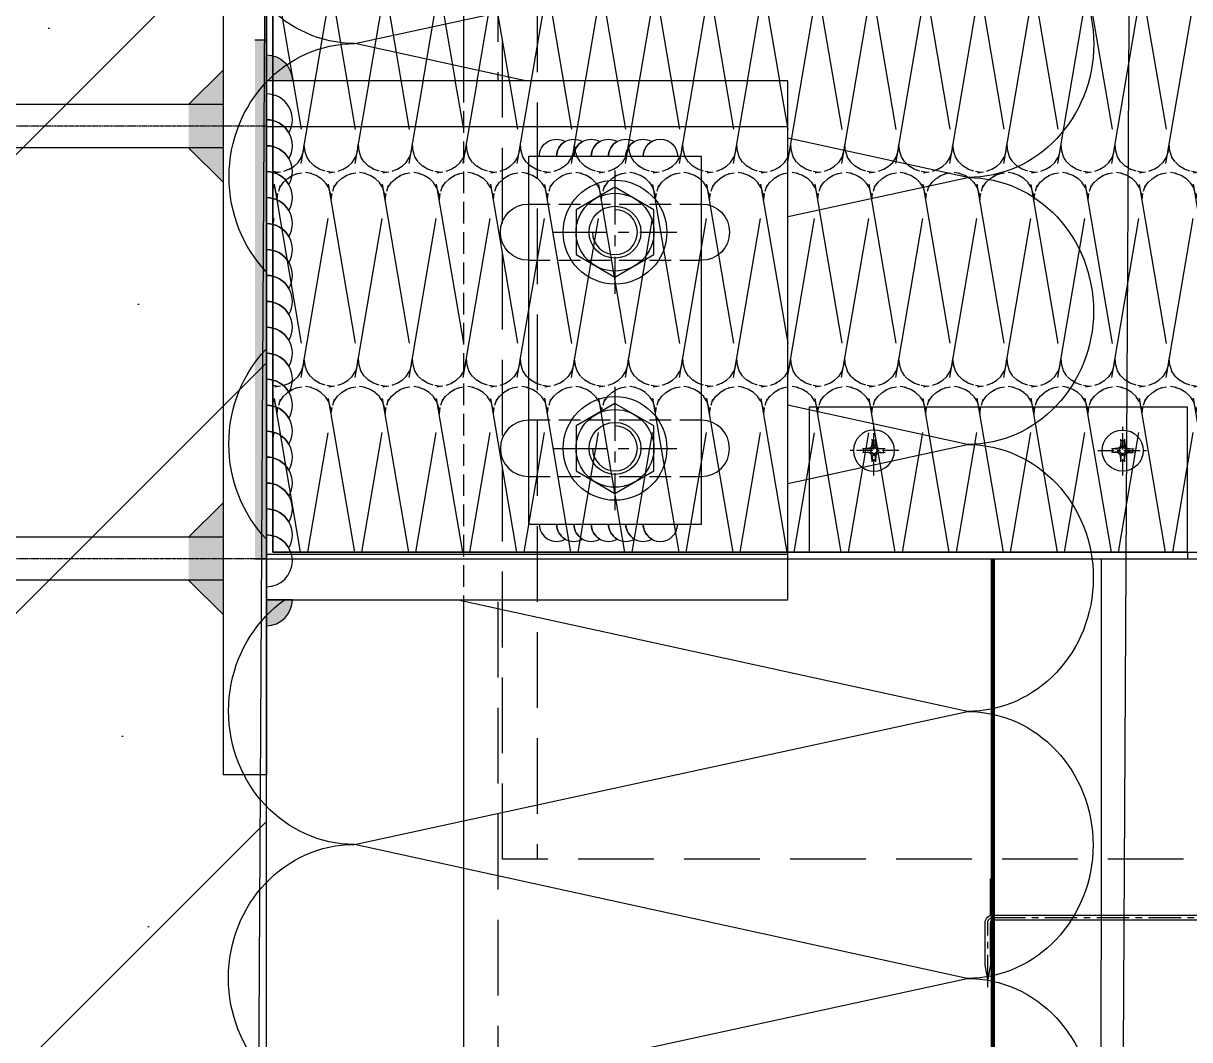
# Model space of a CAD drawing. Extents: x 220580 to 2027826, y -309201 to 71987.
# Drawn here: x 404492 to 404761.7, y -216850.2 to -216615.2 of the extents above; entities that cross this region are included whole.
import ezdxf

# ---------------------------------------------------------------- set-up
doc = ezdxf.new("R2010")
doc.units = 0
for name, pattern in [('CENTER', [2, 1.25, -0.25, 0.25, -0.25]), ('ZN-CENTER', [2, 1.25, -0.25, 0.25, -0.25]), ('ZN-DASH', [0.35, 0.25, -0.1])]:
    doc.linetypes.add(name, pattern=pattern)
for name, color, linetype in [('!ZN1-填充-8', 8, 'Continuous'), ('!ZN3-铝板幕墙-3', 3, 'Continuous'), ('!ZN4-焊缝-8', 8, 'Continuous'), ('!ZN4-配件-11', 11, 'Continuous'), ('!ZN5-钢材投影-40', 40, 'Continuous'), ('!ZN6-虚线-8', 8, 'ZN-DASH'), ('!ZN6-轴线-1', 1, 'ZN-CENTER'), ('20剖面图$0$AS-COLN', 6, 'Continuous'), ('20剖面图$0$PUB_HATCH', 8, 'Continuous'), ('2钢材断面', 2, 'Continuous'), ('40钢材投影', 40, 'Continuous'), ('A-LIN-V', 9, 'Continuous'), ('ALT_CEN-0-30', 1, 'CENTER'), ('AS-WALL', 40, 'Continuous'), ('BM', 8, '保温棉'), ('PUB_HATCH', 8, 'Continuous')]:
    doc.layers.add(name, color=color, linetype=linetype)
doc.linetypes.add('保温棉', pattern='A,0.006248399999999999,-6.2484,[134,ltypeshp.shx,S=6.2484,R=0,X=-6.2484,Y=0],-12.4968,[134,ltypeshp.shx,S=6.2484,R=180,X=6.2484,Y=0],-6.2484', length=24.9998484)

# ---------------------------------------------------------------- blocks, each defined once
blk = doc.blocks.new('$LinePat$岩棉板')
at = {"color": 0}
for p, q in [((0, -17), (12, -75.46598270710092)), ((12, -75.46598270710092), (24, -17))]:
    blk.add_line(p, q, dxfattribs=at)
for centre, start, end in [((12, -17), 0, 180), ((0, -75.46598270710092), 270, 0), ((24, -75.46598270710092), 180, 270)]:
    blk.add_arc(centre, 12, start, end, dxfattribs=at)
at = {"layer": 'Defpoints'}
blk.add_point((0, 0.1482380209345138), dxfattribs=at)
at = {"layer": 'Defpoints', "color": 0}
blk.add_point((24, -92.46598270710092), dxfattribs=at)
blk = doc.blocks.new('A$Cec10f56f')
at = {"layer": '!ZN1-填充-8'}
h = blk.add_hatch(color=252, dxfattribs=at)
h.dxf.hatch_style = 1
h.paths.add_polyline_path([(10.00000073583942, 54.9999991057266), (10.00000073583942, 62.94425072797458), (18.00873087856598, 54.99999902409036)])
h = blk.add_hatch(color=252, dxfattribs=at)
h.dxf.hatch_style = 1
h.paths.add_polyline_path([(18.00873087856598, 54.99999902409036), (18.0087308887596, 44.99999946681783), (10.00000074603304, 44.99999946681783), (10.00000073583942, 54.9999991057266)])
h = blk.add_hatch(color=252, dxfattribs=at)
h.dxf.hatch_style = 1
h.paths.add_polyline_path([(10.00000073583942, 44.99999982787995), (10.00000073583942, 37.05574820563197), (18.00873087856598, 44.99999990951619)])
h = blk.add_hatch(color=252, dxfattribs=at)
h.dxf.hatch_style = 1
h.paths.add_polyline_path([(10.00000073583942, -45.0000008942734), (10.00000073583942, -37.05574927202542), (18.00873087856598, -45.00000097590964)])
h = blk.add_hatch(color=252, dxfattribs=at)
h.dxf.hatch_style = 1
h.paths.add_polyline_path([(18.00873087856598, -45.00000097590964), (18.0087308887596, -55.00000053318217), (10.00000074603304, -55.00000053318217), (10.00000073583942, -45.0000008942734)])
h = blk.add_hatch(color=252, dxfattribs=at)
h.dxf.hatch_style = 1
h.paths.add_polyline_path([(10.00000073583942, -55.00000017212005), (10.00000073583942, -62.94425179436803), (18.00873087856598, -55.00000009048381)])
at = {"layer": '2钢材断面'}
for p, q in [((0, 100), (10, 100)), ((0, 100), (0, -100)), ((10, 100), (10.00000109216853, 45)), ((10.00000109216853, 45), (10, -44)), ((10, -44), (10, -100)), ((0, -100), (10, -100))]:
    blk.add_line(p, q, dxfattribs=at)
at = {"layer": '40钢材投影'}
for p, q in [((18.00873087856598, 54.99999902409036), (10.00000073583942, 62.94425072797458)), ((10.00000015634578, 54.9999999126303), (200, 54.99999761907384)), ((200, 55), (200, 45)), ((10, 45), (200, 45)), ((18.00873087856598, 44.99999990951619), (10.00000073583942, 37.05574820563197)), ((18.00873087856598, -45.00000097590964), (10.00000073583942, -37.05574927202542)), ((10.00000015634578, -45.0000000873697), (200, -45.00000238092616)), ((200, -45), (200, -55)), ((10, -55), (200, -55)), ((18.00873087856598, -55.00000009048381), (10.00000073583942, -62.94425179436803))]:
    blk.add_line(p, q, dxfattribs=at)
for points in [[(172, 45), (150, 45), (150, 55), (200, 55), (200, 45), (184, 45)], [(172, -55), (150, -55), (150, -45), (200, -45), (200, -55), (184, -55)]]:
    blk.add_lwpolyline(points, dxfattribs=at)
at = {"layer": 'ALT_CEN-0-30', "ltscale": 0.3}
for p, q in [((0, 50), (197.8050792769063, 50)), ((0, -50), (197.8050792769063, -50))]:
    blk.add_line(p, q, dxfattribs=at)
blk = doc.blocks.new('*U279')
at = {"layer": '!ZN5-钢材投影-40', "ltscale": 0.3}
blk.add_line((-254.4017149738647, 531.9147823937601), (-254.4017149738647, -900.0000003951973), dxfattribs=at)
at = {"layer": '!ZN6-虚线-8', "color": 8, "linetype": 'ZN-DASH', "ltscale": 70}
blk.add_line((-246.4017149738647, -900.0000003951973), (-246.4017149738647, 531.9147823937601), dxfattribs=at)
blk = doc.blocks.new('*U1913')
at = {"linetype": 'ZN-DASH', "ltscale": 20}
blk.add_wipeout([(-120.5982682140948, -60.00000000000013), (-6.323830348264892e-13, -60.00000000000013), (1.8474111129762605e-13, 59.99999999999986), (-120.5982682140948, 59.99999999999986)], dxfattribs=at).dxf.layer = '!ZN6-虚线-8'
at = {"layer": '!ZN4-焊缝-8', "ltscale": 0.1}
h = blk.add_hatch(color=256, dxfattribs=at)
edge = h.paths.add_edge_path()
edge.add_line((-114.598268214093, 59.99999999999901), (-120.598268214093, 59.99999999999901))
edge.add_line((-120.598268214093, 59.99999999999901), (-120.598268214093, 66.00000000000264))
edge.add_arc((-120.5982682140948, 60.00000000000082), 6.000000000001819, -1.7394086171407253e-11, 89.99999999998272, ccw=False)
h = blk.add_hatch(color=256, dxfattribs=at)
edge = h.paths.add_edge_path()
edge.add_line((-114.598268214093, -59.99999999999827), (-120.598268214093, -59.99999999999827))
edge.add_line((-120.598268214093, -59.99999999999827), (-120.598268214093, -66.0000000000019))
edge.add_arc((-120.5982682140948, -60.00000000000009), 6.000000000001819, 270.0000000000173, 360.0000000000174)
for points in [[(-114.598268214093, 59.99999999999901), (-120.598268214093, 59.99999999999901), (-120.598268214093, 66.00000000000264, -0.414213562373095)], [(-114.598268214093, -59.99999999999827), (-120.598268214093, -59.99999999999827), (-120.598268214093, -66.0000000000019, 0.414213562373095)]]:
    blk.add_lwpolyline(points, format="xyb", close=True, dxfattribs=at)
at = {"layer": '!ZN4-焊缝-8', "color": 8, "ltscale": 20}
blk.add_lwpolyline([(-120.598268214093, -57.00000000000053, 0.9999999999999999), (-120.598268214093, -45.00000000000053, -0.2679491924311229), (-115.4021157913864, -48.00000000000053, 0.5773502691896258), (-120.598268214093, -39.00000000000053, -0.2679491924311229), (-115.4021157913864, -42.00000000000053, 0.5773502691896258), (-120.598268214093, -33.00000000000053, -0.2679491924311229), (-115.4021157913864, -36.00000000000053, 0.5773502691896258), (-120.598268214093, -27.00000000000053, -0.2679491924311229), (-115.4021157913864, -30.00000000000053, 0.5773502691896258), (-120.598268214093, -21.00000000000053, -0.2679491924311229), (-115.4021157913864, -24.00000000000053, 0.5773502691896258), (-120.598268214093, -15.00000000000053, -0.2679491924311229), (-115.4021157913864, -18.00000000000053, 0.5773502691896258), (-120.598268214093, -9.000000000000526, -0.2679491924311229), (-115.4021157913864, -12.00000000000053, 0.5773502691896258), (-120.598268214093, -3.000000000000526, -0.2679491924311229), (-115.4021157913864, -6.000000000000528, 0.5773502691896258), (-120.598268214093, 2.999999999999474, -0.2679491924311229), (-115.4021157913864, -5.284661597215745e-13, 0.5773502691896258), (-120.598268214093, 8.999999999999474, -0.2679491924311229), (-115.4021157913864, 5.999999999999472, 0.5773502691896258), (-120.598268214093, 14.99999999999947, -0.2679491924311229), (-115.4021157913864, 11.99999999999947, 0.5773502691896258), (-120.598268214093, 20.99999999999947, -0.2679491924311229), (-115.4021157913864, 17.99999999999947, 0.5773502691896258), (-120.598268214093, 26.99999999999947, -0.2679491924311229), (-115.4021157913864, 23.99999999999947, 0.5773502691896258), (-120.598268214093, 32.99999999999947, -0.2679491924311229), (-115.4021157913864, 29.99999999999947, 0.5773502691896258), (-120.598268214093, 38.99999999999947, -0.2679491924311229), (-115.4021157913864, 35.99999999999947, 0.5773502691896258), (-120.598268214093, 44.99999999999947, -0.2679491924311229), (-115.4021157913864, 41.99999999999947, 0.5773502691896258), (-120.598268214093, 50.99999999999947, -0.2679491924311229), (-115.4021157913864, 47.99999999999947, 0.5773502691896258), (-120.598268214093, 56.99999999999947)], format="xyb", dxfattribs=at)
at = {"layer": '!ZN4-焊缝-8', "ltscale": 0.1}
for points in [[(-57.50000000000347, 42.49999999999267, -0.5773502691896255), (-51.50000000000347, 45.96410161512898, 0.2679491924311229), (-53.50000000000347, 42.49999999999267, -0.5773502691896255), (-47.50000000000347, 45.96410161512898, 0.2679491924311229), (-49.50000000000347, 42.49999999999267, -0.5773502691896255), (-43.50000000000347, 45.96410161512898, 0.2679491924311229), (-45.50000000000347, 42.49999999999267, -0.5773502691896255), (-39.50000000000347, 45.96410161512898, 0.2679491924311229), (-41.50000000000347, 42.49999999999267, -0.5773502691896255), (-35.50000000000347, 45.96410161512898, 0.2679491924311229), (-37.50000000000347, 42.49999999999267, -0.5773502691896255), (-31.50000000000347, 45.96410161512898, 0.2679491924311229), (-33.50000000000347, 42.49999999999267, -0.9999999999999999), (-25.50000000000347, 42.49999999999267, -0.9999999999999999)], [(-57.50000000000438, -42.49999999999278, 0.5773502691896255), (-51.50000000000438, -45.9641016151291, -0.2679491924311229), (-53.50000000000438, -42.49999999999278, 0.5773502691896255), (-47.50000000000438, -45.9641016151291, -0.2679491924311229), (-49.50000000000438, -42.49999999999278, 0.5773502691896255), (-43.50000000000438, -45.9641016151291, -0.2679491924311229), (-45.50000000000438, -42.49999999999278, 0.5773502691896255), (-39.50000000000438, -45.9641016151291, -0.2679491924311229), (-41.50000000000438, -42.49999999999278, 0.5773502691896255), (-35.50000000000438, -45.9641016151291, -0.2679491924311229), (-37.50000000000438, -42.49999999999278, 0.5773502691896255), (-31.50000000000438, -45.9641016151291, -0.2679491924311229), (-33.50000000000438, -42.49999999999278, 0.9999999999999999), (-25.50000000000438, -42.49999999999278, 0.9999999999999999)]]:
    blk.add_lwpolyline(points, format="xyb", dxfattribs=at)
at = {"layer": '!ZN4-配件-11', "linetype": 'ByBlock', "ltscale": 10}
for points in [[(-31.00000000000256, 30.19615242270632), (-40.00000000000256, 35.39230484541261), (-49.00000000000257, 30.19615242270632), (-49.00000000000257, 19.80384757729374), (-40.00000000000256, 14.60769515458745), (-31.00000000000256, 19.80384757729374)], [(-31.00000000000256, -19.80384757729368), (-40.00000000000256, -14.60769515458739), (-49.00000000000257, -19.80384757729368), (-49.00000000000257, -30.19615242270626), (-40.00000000000256, -35.39230484541255), (-31.00000000000256, -30.19615242270626)]]:
    blk.add_lwpolyline(points, close=True, dxfattribs=at)
for centre, radius in [((-40.00000000000256, 25.00000000000003), 12), ((-40.00000000000256, 25.00000000000003), 9), ((-40.00000000000256, 25.00000000000003), 6), ((-40.00000000000256, -24.99999999999997), 12), ((-40.00000000000256, -24.99999999999997), 9), ((-40.00000000000256, -24.99999999999997), 6)]:
    blk.add_circle(centre, radius, dxfattribs=at)
for centre in [(-40.00000000000256, 25.00000000000003), (-40.00000000000256, -24.99999999999997)]:
    blk.add_arc(centre, 5.190000000000509, 180, 90, dxfattribs=at)
at = {"layer": '!ZN5-钢材投影-40'}
for p, q in [((-120.5982682140948, 49.4354466528809), (1.70530256582424e-13, 49.4354466528809)), ((-120.5982682140948, -49.43544665288124), (-7.389644451905042e-13, -49.43544665288124))]:
    blk.add_line(p, q, dxfattribs=at)
for points in [[(-120.5982682140948, -60.00000000000006), (-7.389644451905042e-13, -60.00000000000006), (1.70530256582424e-13, 59.99999999999994), (-120.5982682140948, 59.99999999999994)], [(-57.50000000000075, -42.50000000000006), (-20.00000000000074, -42.50000000000006), (-19.99999999999983, 42.49999999999994), (-59.99999999999984, 42.49999999999994), (-60.00000000000075, -42.50000000000006)]]:
    blk.add_lwpolyline(points, close=True, dxfattribs=at)
for points in [[(-60.00000000000257, 18.5), (-60.00000000000257, 18.5, -0.9999999999999999), (-60.00000000000257, 31.5), (-60.00000000000257, 31.5)], [(-20.00000000000256, 31.5), (-20.00000000000256, 31.5, -0.9999999999999999), (-20.00000000000256, 18.5), (-20.00000000000256, 18.5)], [(-60.00000000000257, -18.5), (-60.00000000000257, -18.5, 0.9999999999999999), (-60.00000000000257, -31.5), (-60.00000000000257, -31.5)], [(-20.00000000000256, -31.5), (-20.00000000000256, -31.5, 0.9999999999999999), (-20.00000000000256, -18.5), (-20.00000000000256, -18.5)]]:
    blk.add_lwpolyline(points, format="xyb", dxfattribs=at)
at = {"layer": '!ZN6-虚线-8', "linetype": 'ZN-DASH', "ltscale": 20}
for p, q in [((-74.99999999999955, 59.99999999999994), (-75.00000000000045, -60.00000000000006)), ((-60.00000000000257, 31.5), (-20.00000000000256, 31.5)), ((-60.00000000000257, 18.5), (-20.00000000000256, 18.5)), ((-20.00000000000256, -18.5), (-60.00000000000257, -18.5)), ((-60.00000000000257, -31.5), (-20.00000000000256, -31.5))]:
    blk.add_line(p, q, dxfattribs=at)
at = {"layer": '!ZN6-轴线-1', "color": 1, "linetype": 'ZN-CENTER', "ltscale": 10}
for p, q in [((-40.00000000000256, 39.27463746114688), (-40.00000000000256, 10.72536253885317)), ((-54.27463746114939, 25.00000000000003), (-25.72536253885568, 25.00000000000003)), ((-40.00000000000256, -10.72536253885311), (-40.00000000000256, -39.27463746114683)), ((-54.27463746114939, -24.99999999999997), (-25.72536253885568, -24.99999999999997))]:
    blk.add_line(p, q, dxfattribs=at)
blk = doc.blocks.new('20250828112527')
at = {"layer": '!ZN6-虚线-8', "color": 8, "linetype": 'ZN-DASH', "ltscale": 70}
blk.add_line((-57.99999940904672, 240.0000000000036), (-57.99999940904672, -179.9999999999964), dxfattribs=at)
blk.add_lwpolyline([(116.0017155648384, 240.0000000000036), (116.0017155648384, -179.9999999999964), (-65.99999940904672, -179.9999999999964), (-65.99999940904672, 240.0000000000036)], close=True, dxfattribs=at)
blk = doc.blocks.new('*U1917')
at = {"color": 0, "linetype": 'ZN-CENTER', "ltscale": 3}
for p, q in [((0, 5.739583333333328), (0, -5.739583333333338)), ((5.739583333333333, -5.625129991434126e-15), (-5.739583333333333, -5.625129991434126e-15))]:
    blk.add_line(p, q, dxfattribs=at)
at = {"linetype": 'ByBlock', "ltscale": 10}
for p, q in [((-2.319999933243879, 0.4340867004727266), (-2.319999933240997, -0.4340867004727376)), ((-0.7379607429587084, -0.2956762060716548), (-0.7379607429587084, 0.2956762060716438)), ((-0.4431043850277573, 0.4431043850313547), (-0.7214991012179357, 0.721499101220092)), ((0.4340867004727321, 2.319999933243513), (-0.4340867004727321, 2.319999933242072)), ((0.2956762060691273, 0.7379607429623057), (-0.2956762060691273, 0.7379607429623057)), ((0.7214991012179357, 0.721499101220092), (0.4431043850277573, 0.4431043850313547)), ((0.7379607429587084, 0.2956762060716438), (0.7379607429587084, -0.2956762060716548)), ((2.319999933243879, 0.4340867004727266), (2.319999933240997, -0.4340867004727376)), ((-0.7214991012179357, -0.721499101220103), (-0.4431043850277573, -0.4431043850313657)), ((0.4340867004727321, -2.319999933243524), (-0.4340867004727321, -2.319999933242083)), ((-0.2956762060691273, -0.7379607429623167), (0.2956762060691273, -0.7379607429623167)), ((0.7214991012179357, -0.721499101220103), (0.4431043850277573, -0.4431043850313657))]:
    blk.add_line(p, q, dxfattribs=at)
for points in [[(-2.621164949725979, 0.4604352252664708), (-0.7379607429587084, 0.2956762060716438), (-0.4431043850284779, 0.4431043850313547), (-0.2956762060676861, 0.7379607429619455), (-0.4604352252643146, 2.621164949725613)], [(-0.4340867004727321, 2.319999933243513), (-0.5396815068078641, 1.085134290054286), (-0.7214991012186563, 0.721499101220092), (-1.085134290051049, 0.5396815068096601), (-2.319999933242438, 0.434086700474528)], [(0.4604352252643146, 2.621164949725613), (0.2956762060669655, 0.7379607429619455), (0.4431043850277573, 0.4431043850313547), (0.7379607429579877, 0.2956762060716438), (2.621164949725979, 0.4604352252664708)], [(0.4340867004720115, 2.319999933243513), (0.5396815068078641, 1.085134290054286), (0.7214991012179357, 0.721499101220092), (1.085134290051049, 0.5396815068096601), (2.319999933242438, 0.434086700474528)], [(-0.4604352252643146, -2.621164949725624), (-0.2956762060676861, -0.7379607429623167), (-0.4431043850284779, -0.443104385031726), (-0.7379607429587084, -0.2956762060716548), (-2.621164949725979, -0.4604352252672024)], [(-0.4340867004727321, -2.319999933243164), (-0.5396815068078641, -1.085134290054298), (-0.7214991012186563, -0.7214991012197427), (-1.085134290051049, -0.5396815068096711), (-2.319999933242438, -0.4340867004738185)], [(2.621164949725979, -0.4604352252672024), (0.7379607429579877, -0.2956762060716548), (0.4431043850277573, -0.443104385031726), (0.2956762060669655, -0.7379607429623167), (0.4604352252643146, -2.621164949725624)], [(0.4340867004720115, -2.319999933243164), (0.5396815068078641, -1.085134290054298), (0.7214991012179357, -0.7214991012197427), (1.085134290051049, -0.5396815068096711), (2.319999933242438, -0.4340867004738185)]]:
    blk.add_lwpolyline(points, dxfattribs=at)
blk.add_circle((0, -5.625129991434126e-15), 4.75, dxfattribs=at)
blk = doc.blocks.new('*U1909')
at = {"linetype": 'ByBlock', "ltscale": 15}
blk.add_lwpolyline([(0.599999999627471, 0.599999999627471), (0.599999999627471, 50.00000000000342, -0.414213562373095), (1.199999999254942, 50.5999999996309), (10.93635668896604, 50.5999999996309), (14.33912577864248, 51.19999999925837), (10.93635668896604, 51.79999999888584), (1.199999999254942, 51.79999999888584, 0.414213562373095), (-0.599999999627471, 50.00000000000342), (-0.599999999627471, 0.599999999627471)], format="xyb", dxfattribs=at)
for points in [[(-0.4970562745584175, 50.5999999996309), (-8.999999994412065, 50.5999999996309), (-8.999999994412065, 50.00000000000342), (-0.599999999627471, 50.00000000000342)], [(0.599999999627471, 50.00000000000342), (8.999999994412065, 50.00000000000342), (8.999999994412065, 50.5999999996309), (1.199999999254942, 50.5999999996309)]]:
    blk.add_lwpolyline(points, dxfattribs=at)
at = {"color": 0, "linetype": 'ZN-CENTER', "ltscale": 6}
blk.add_lwpolyline([(16.10812437337995, 51.19999999925837), (1.199999999254942, 51.19999999925837, 0.4142135623730951), (0, 50.00000000000342), (0, -1.813810506033718)], format="xyb", dxfattribs=at)
at = {"linetype": 'ByBlock', "ltscale": 15}
blk.add_lwpolyline([(-8.999999994412065, 0.599999999627471), (-8.999999994412065, 0), (8.999999994412065, 0), (8.999999994412065, 0.599999999627471)], close=True, dxfattribs=at)
blk = doc.blocks.new('20250828132035')
at = {"layer": '20剖面图$0$PUB_HATCH'}
h = blk.add_hatch(dxfattribs=at)
h.set_pattern_fill('钢筋混凝土', color=256, scale=30, style=0)
h.set_pattern_definition([(45, (1654313.055672923, -568207.4520265874), (-53.03300858899107, 53.03300858899107), []), (49.99999999999999, (1654313.055672923, -568207.4520265874), (215.178054780226, -18.82564049477853), [22.5, -247.5]), (355, (1654313.055672923, -568207.4520265874), (-41.6254000839, 225.6576401100035), [18, -198]), (100.4514, (1654330.987176923, -568209.0208285875), (173.5528145142065, 206.8318626182861), [19.122057, -210.3426336]), (46.18420000000001, (1654313.055672923, -568147.4520265874), (320.1723145876933, -49.65570429870542), [33.75, -371.25]), (96.6356, (1654339.736696423, -568151.5900186873), (280.398811664611, 292.2353612701325), [28.6830864, -315.5139]), (351.1842, (1654313.055672923, -568147.4520265874), (280.3985835400882, 292.2355802775974), [27, -297]), (21, (1654343.055672923, -568162.4520265874), (179.0721156355385, -120.7856671996016), [22.5, -247.5]), (326.0000000000001, (1654343.055672923, -568162.4520265874), (72.99459957647451, 217.5450135140559), [18, -198]), (71.4514, (1654357.978342823, -568172.5175083873), (252.066788574447, 96.75914901298572), [19.122057, -210.3426336]), (37.50000000000001, (1654313.055672923, -568207.4520265874), (3.647956595187201, 99.86815614939344), [0, -195.6, 0, -201, 0, -198.75]), (7.499999999999999, (1654313.055672923, -568207.4520265874), (78.92086123264458, 118.3235135647081), [0, -114.6, 0, -191.1, 0, -75.75]), (327.5, (1654246.155672923, -568207.4520265874), (160.1467308517227, -6.766461520313927), [0, -75, 0, -234, 0, -310.5]), (317.5, (1654216.155672923, -568207.4520265874), (174.9558508027159, 30.03149469969532), [0, -97.5, 0, -155.4, 0, -220.5])])
h.paths.add_polyline_path([(9.621726348996162e-08, 6690.000036400859), (300.0000000962173, 6690.000036400859), (300.0000000959844, 7489.999999930384), (9.598443284630775e-08, 7489.999999930384)])
at = {"layer": '!ZN1-填充-8', "const_width": 1}
for points in [[(467.9999832845642, 7290.000015318423), (467.9999832845642, 7197.157594841236)], [(467.9999832845642, 6890.000036402722), (467.9999832845642, 7197.157594841236)]]:
    blk.add_lwpolyline(points, dxfattribs=at)
at = {"ltscale": 20}
blk.add_line((512.9999832845642, 7291.500015318423), (512.9999832845642, 7290.000015318423), dxfattribs=at)
blk.add_lwpolyline([(425.4842312026303, 7325.000015318423), (425.4842312026303, 7291.500015318423), (512.9999832845642, 7291.499996277329), (512.9999832845642, 7324.999996277329)], close=True, dxfattribs=at)
at = {"layer": '20剖面图$0$AS-COLN'}
blk.add_line((300.0000000962173, 6690.000036400859), (300.0000002035522, 7489.999999930384), dxfattribs=at)
at = {"layer": 'BM'}
for p in [(492.9999832845642, 7290.000015318423), (492.9999832846224, 6490.000036402751)]:
    blk.add_line(p, (492.9999832845642, 7197.157594841236), dxfattribs=at)
at = {"layer": 'Defpoints', "color": 8}
for points in [[(467.9999832845642, 7197.157594841236), (467.9999832845642, 7290.000015318423), (517.9999832845642, 7290.000015318423), (517.9999832845642, 7197.157594841236)], [(467.9999832845642, 7197.157594841236), (467.9999832845642, 6490.000036402751), (517.9999832845642, 6490.000036402751), (517.9999832845642, 7197.157594841236)]]:
    blk.add_lwpolyline(points, dxfattribs=at)
at = {"layer": '!ZN4-配件-11', "color": 1, "extrusion": (0, 0, -1), "zscale": -1, "rotation": 180}
blk.add_blockref('*U1917', (-440.4842312026303, 7315.000015318423), dxfattribs=at)
at = {"layer": '!ZN4-配件-11', "color": 1, "extrusion": (0, 0, -1), "xscale": -1, "zscale": -1, "rotation": 180}
blk.add_blockref('*U1917', (-497.9999832845642, 7315.000015318423), dxfattribs=at)
at = {"layer": '!ZN4-配件-11', "color": 1, "xscale": -1.000000000000006, "rotation": 90}
blk.add_blockref('*U1909', (517.9999832845642, 7207.000000332511), dxfattribs=at)
at = {"ltscale": 50}
blk.add_blockref('*U279', (599.9999832846224, 7550.000000332511), dxfattribs=at)
at = {"layer": '40钢材投影', "color": 2, "ltscale": 500, "xscale": -1, "rotation": 359.9999999933083}
blk.add_blockref('A$Cec10f56f', (300.0000001083245, 7339.999999681022), dxfattribs=at)
at = {"ltscale": 20}
blk.add_blockref('*U1913', (420.5982677197899, 7340.499999682186), dxfattribs=at)
at = {"layer": '!ZN1-填充-8', "ltscale": 20}
h = blk.add_hatch(dxfattribs=at)
h.set_pattern_fill('防火棉', color=256, scale=0.5)
h.set_pattern_definition([(99.64827059999992, (431.8499934430001, 7297.86296697738), (-24.99999983534743, 148.4693163856808), [37.29130929999977, -2573.100299999986]), (97.19770699999998, (438.0999929429963, 7334.626797677367), (-12.49999988970169, 49.48977184297799), [1.425224665, -98.34049999999998]), (106.418857, (437.9214215429965, 7336.040791177365), (-74.99999641815128, 247.4488617341187), [1.47410607, -308.088165]), (123.292959, (437.5047548930161, 7337.454784677364), (-62.49999813295384, 98.97954485851588), [1.409694234999992, -294.626094999998]), (137.02891, (436.7309453429771, 7338.633112577372), (-49.99999978541809, 49.48977210391003), [1.38295463, -289.037515]), (147.989097, (435.719040593016, 7339.575774927391), (-162.4999984445953, 98.97954572307594), [1.33375323, -278.754425]), (161.002609, (434.588088192977, 7340.282771677361), (-137.4999994241764, 49.48977248290976), [1.44791037, -302.613265]), (170.23292, (433.219040593016, 7340.75410282737), (-274.9999989593759, 49.48977434981889), [1.389183084999992, -290.339259999998]), (9.76707954, (430.4809454429778, 7340.75410282737), (274.999999355857, 49.48977214690497), [1.389183085, -290.33926]), (18.9973908, (429.1118979429593, 7340.282771677361), (137.4999995969283, 49.48977200294426), [1.447910369999992, -302.613264999998]), (32.01090240000001, (427.9809454429778, 7339.575774927391), (162.4999994731554, 98.97954403409912), [1.33375323, -278.754425]), (42.9710899, (426.9690409429604, 7338.633112577372), (49.99999987179405, 49.48977201664356), [1.38295463, -289.037515]), (56.70704010000001, (426.19523144298, 7337.454784677364), (62.49999965846526, 98.97954389598041), [1.409694235, -294.626095]), (73.5811422, (425.7785644429969, 7336.040791177365), (74.99999985400477, 247.4488606925742), [1.47410607, -308.088165]), (82.80229290000001, (425.5999934430001, 7334.626797677367), (12.4999997776537, 49.48977184622007), [1.425224665, -98.34049999999999]), (80.35172929999999, (431.8499934430001, 7297.86296697738), (25.00000007475824, 148.4693163453995), [37.29130929999975, -2573.100299999984]), (9.76707954, (425.5999934430001, 7291.499996277387), (274.999999355857, 49.48977214690497), [1.389183085, -290.33926]), (18.9973908, (426.9690409429604, 7291.735661857354), (149.9999995884369, 49.48977200035743), [1.447910369999992, -302.613264999998]), (32.01090240000001, (428.3380884429789, 7292.206993022381), (74.9999997738665, 49.48977203162625), [1.33375323, -278.754425]), (42.9710899, (429.4690409429604, 7292.913989767374), (49.99999987179405, 49.48977201664356), [1.38295463, -289.037515]), (56.70704010000001, (430.4809454429778, 7293.856652092363), (99.9999996044859, 148.4693160980749), [1.409694235, -294.626095]), (73.5811422, (431.2547549429582, 7295.034980002383), (12.49999990901289, 49.48977189928469), [1.47410607, -308.088165]), (82.80229290000001, (431.6714219429996, 7296.44897349237), (12.4999997776537, 49.48977184622007), [1.425224665, -98.34049999999999]), (97.19770699999998, (432.0285644429969, 7296.44897349237), (-12.49999988970169, 49.48977184297799), [1.425224665, -98.34049999999998]), (106.418857, (432.44523144298, 7295.034980002383), (-12.49999923718973, 49.48977206816447), [1.47410607, -308.088165]), (123.292959, (433.219040593016, 7293.856652092363), (-99.99999730159095, 148.469317649659), [1.409694234999992, -294.626094999998]), (137.02891, (434.2309453429771, 7292.913989767374), (-162.4999992636433, 148.4693162715198), [1.38295463, -289.037515]), (147.989097, (435.3618977429578, 7292.206993022381), (-74.99999926356202, 49.4897728043052), [1.33375323, -278.754425]), (161.002609, (436.7309453429771, 7291.735661857354), (-149.999999415685, 49.48977252395616), [1.44791037, -302.613265]), (170.23292, (438.0999929429963, 7291.499996277387), (-274.9999989593759, 49.48977434981889), [1.389183084999992, -290.339259999998])])
h.paths.add_polyline_path([(301.5000000959844, 7491.499999930325), (301.5000000959844, 7291.499996277329), (517.9999832845642, 7291.499996277329), (517.9999832845642, 7510.000000332482), (465.5999832846574, 7510.00000033254), (465.5999725217116, 7491.499961848196)])
at = {"layer": '!ZN1-填充-8'}
blk.add_lwpolyline([(301.5000000959844, 7491.499999930325), (301.5000000959844, 7291.499996277329), (517.9999832845642, 7291.499996277329), (517.9999832845642, 7510.000000332482), (465.5999832846574, 7510.00000033254), (465.5999725217116, 7491.499961848196)], close=True, dxfattribs=at)
at = {"ltscale": 20}
blk.add_lwpolyline([(512.9999832845642, 7291.500015318423), (301.5000000959844, 7291.500015318423), (301.5000000959844, 7491.499999930384), (262.5000830887002, 7491.499999930384), (262.5000830887002, 7489.999999930384), (300.0000000959844, 7489.999999930384), (300.0000000959844, 7290.000015318423), (512.9999832845642, 7290.000015318423)], dxfattribs=at)
at = {"layer": '!ZN6-虚线-8', "ltscale": 50}
blk.add_blockref('20250828112527', (420.5982677197899, 7400.499999682186), dxfattribs=at)
blk = doc.blocks.new('A$Cd368c47f')
at = {"ltscale": 30}
blk.add_blockref('20250828132035', (200.0000167153194, 1.213338691741228e-07), dxfattribs=at)

msp = doc.modelspace()

# ---------------------------------------------------------------- hatches: boundary and pattern name
at = {"layer": 'PUB_HATCH'}
msp.add_hatch(color=256, dxfattribs=at).paths.add_polyline_path([(404545.5342678672, -216618.969052569), (404545.5342678672, -216738.969052569), (404548.1902616696, -216738.969052569), (404548.1902616696, -216618.969052569)])

# ---------------------------------------------------------------- linework, layer by layer
at = {"layer": 'A-LIN-V'}
msp.add_lwpolyline([(404543.7407304171, -217329.7392802569), (404743.7407130603, -217329.7392802569), (404748.1902443128, -216529.9376537726), (404548.1902616696, -216529.9376537726)], close=True, dxfattribs=at)
at = {"layer": 'AS-WALL'}
for p, q in [((404545.5342679745, -216618.9690527272), (404548.1902616696, -216618.969052569)), ((404548.1902616696, -216618.969052569), (404548.1902616696, -216738.969052569)), ((404545.5342679745, -216738.9690527272), (404548.1902616696, -216738.969052569))]:
    msp.add_line(p, q, dxfattribs=at)

# ---------------------------------------------------------------- block references
at = {"layer": 'A-LIN-V', "xscale": -2.572257201098263, "yscale": 2.424242424242424, "zscale": 2.424242424242424, "rotation": 269.9549733785148}
for p in [(404751.5932151435, -216650.8579878242), (404751.5447005587, -216712.5921415877), (404751.4961859742, -216774.3262953511), (404751.4476713894, -216836.0604491146), (404751.3991568048, -216897.794602878)]:
    msp.add_blockref('$LinePat$岩棉板', p, dxfattribs=at)

# ---------------------------------------------------------------- next in the draw order: block references
at = {"layer": '!ZN3-铝板幕墙-3', "ltscale": 2000}
msp.add_blockref('A$Cd368c47f', (404048.1902592778, -224028.9690525695), dxfattribs=at)

doc.saveas('drawing.dxf')
